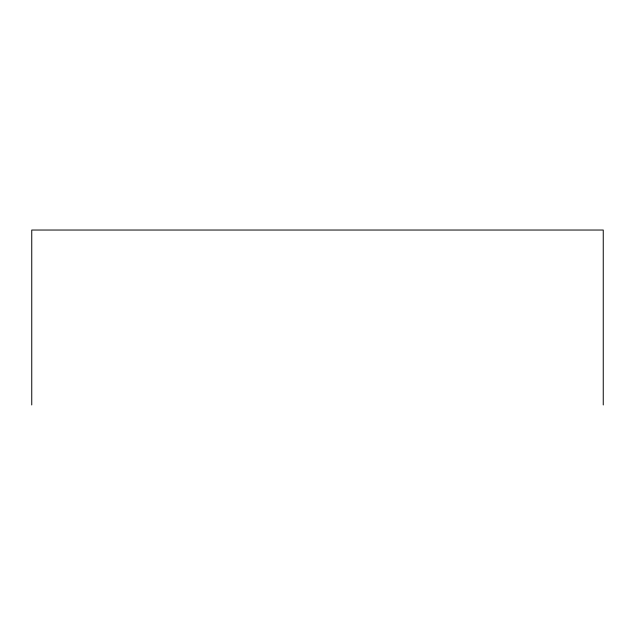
<?xml version="1.0" encoding="UTF-8"?>
<svg xmlns="http://www.w3.org/2000/svg" width="635" height="635" viewBox="0 0 635 635"><rect width="100%" height="100%" fill="white"/><g stroke="black" fill="none" stroke-linecap="round" stroke-linejoin="round"><path stroke-width="0.95" d="M603.25 404.963L603.25 230.037L31.75 230.037L31.75 404.963"/></g></svg>
